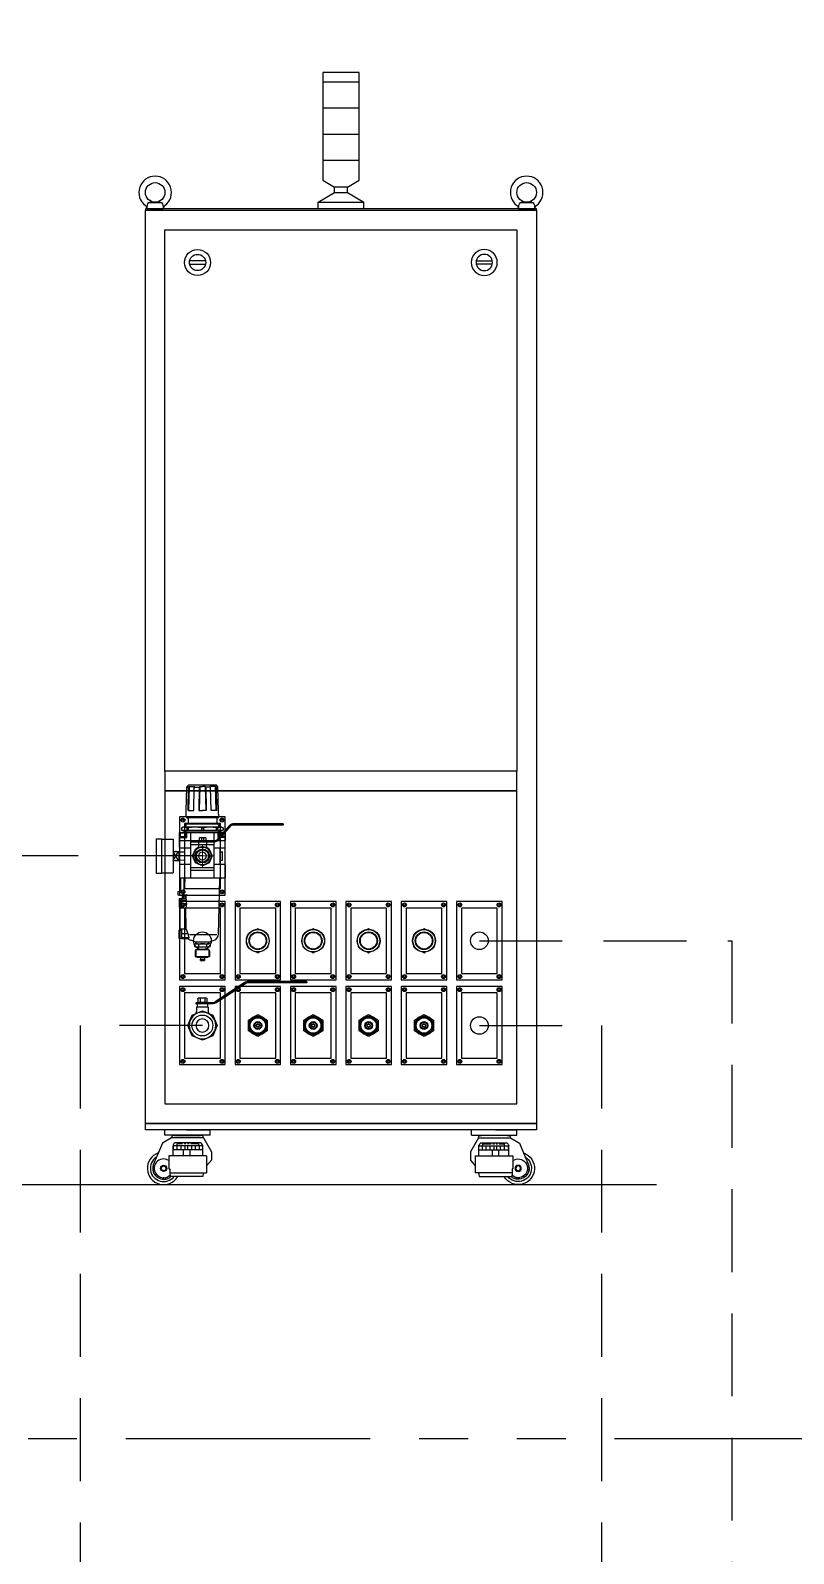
# Model space of a CAD drawing. Header units: millimetres. Extents: x 92843 to 114843, y 2721 to 9158.
# Drawn here: x 112196 to 113367, y 3982 to 6317 of the extents above; entities that cross this region are included whole.
import ezdxf

# ---------------------------------------------------------------- set-up
doc = ezdxf.new("R2010")
doc.units = ezdxf.units.MM
doc.header["$LTSCALE"] = 10
for name, pattern in [('ACAD_ISO03W100', [30, 12, -18]), ('DASHED2', [9.525, 6.35, -3.175]), ('PHANTOM', [2.5, 1.25, -0.25, 0.25, -0.25, 0.25, -0.25])]:
    doc.linetypes.add(name, pattern=pattern)
doc.layers.add('CENTER', color=1, linetype='Continuous', lineweight=13)
doc.layers.add('HIDDEN', color=2, linetype='ACAD_ISO03W100')

# ---------------------------------------------------------------- blocks, each defined once
blk = doc.blocks.new('A$C4F6623A5')
for points in [[(32.2, 22.5), (7.8, 22.5)], [(7.8, 17.5), (32.2, 17.5)]]:
    blk.add_lwpolyline(points)
for radius in [20, 12.5]:
    blk.add_circle((20, 20), radius)
blk = doc.blocks.new('A$C7AB366D6')
for p, q in [((35.9, 71.2), (21.9, 62.7)), ((58.9, 83.2), (25.9, 83.2)), ((25.9, 75.2), (25.9, 83.2)), ((95.4, 75.2), (25.9, 75.2)), ((84.9, 71.2), (35.9, 71.2)), ((40.6, 74.6), (80.2, 74.6)), ((58.9, 83.2), (95.4, 83.2)), ((95.4, 75.2), (95.4, 83.2)), ((21.9, 62.7), (8, 29.7)), ((38.4, 43.2), (38.4, 58.4)), ((81.2, 63.3), (41.4, 63.3)), ((84.2, 43.2), (84.2, 56.7)), ((9.7, 26.6), (7.3, 26.6)), ((89.7, 43.2), (31.9, 43.2)), ((31.9, 43.2), (31.9, 23.2)), ((89.7, 43.2), (89.7, 17.4)), ((7.3, 21.8), (9.7, 21.8)), ((12.4, 15.5), (10.7, 13.7)), ((14.2, 10.4), (15.9, 12.2)), ((22.3, 9.9), (22.5, 7.4)), ((27.3, 7.7), (27.1, 10.1)), ((31.9, 23.2), (33.2, 23.2)), ((33.2, 23.2), (33.2, 17.4)), ((33.2, 17.4), (89.7, 17.4)), ((33.2, 17.4), (33.9, 11.5)), ((83.9, 11.5), (33.9, 11.5)), ((84.6, 17.4), (83.9, 11.5))]:
    blk.add_line(p, q)
at = {"color": 6}
for p, q in [((84.1, 58.5), (38.4, 58.5)), ((84.2, 52.7), (38.4, 52.7)), ((38.9, 52.7), (38.9, 58.5)), ((44.9, 52.7), (44.9, 58.5)), ((50.9, 52.7), (50.9, 58.5)), ((56.9, 52.7), (56.9, 58.5)), ((60.9, 52.7), (60.9, 58.5)), ((66.9, 52.7), (66.9, 58.5)), ((72.9, 52.7), (72.9, 58.5)), ((78.9, 52.7), (78.9, 58.5))]:
    blk.add_line(p, q, dxfattribs=at)
at = {"linetype": 'PHANTOM'}
for p, q in [((77.9, 62), (44.9, 62)), ((44.9, 58.5), (44.9, 62)), ((46.9, 62), (46.9, 63.3)), ((53.9, 52.7), (53.9, 43.2)), ((63.9, 52.7), (63.9, 43.2)), ((75.7, 62), (75.7, 63.3)), ((77.9, 58.5), (77.9, 62))]:
    blk.add_line(p, q, dxfattribs=at)
at = {"extrusion": (0, 0, -1), "flags": 128}
blk.add_lwpolyline([(-84.9, 71.2), (-97.2, 49.4), (-97.1, 36.8), (-89.7, 28)], dxfattribs=at)
for radius in [4.8, 3.6]:
    blk.add_circle((23.9, 24.2), radius)
for centre, radius, start, end in [((39.5, 71.2), 3.58, 71.3741, 181.0135), ((81.3, 71.2), 3.58, 358.9865, 108.6259), ((23.9, 24.2), 25, 109.314, 328.6961), ((43.5, 58.7), 5.1, 114.2618, 182.5266), ((76.2, 57.1), 8.01, 357.194, 51.3564), ((23.9, 24.2), 20.4, 122.4723, 321.398), ((23.9, 24.2), 16.8, 160.7486, 311.0057), ((23.9, 24.2), 14.4, 56.3648, 312.6912)]:
    blk.add_arc(centre, radius, start, end)
at = {"color": 0, "linetype": 'ByBlock'}
blk.add_point((23.9, 9.8), dxfattribs=at)
blk = doc.blocks.new('A$C65555AC7')
at = {"linetype": 'Continuous', "ltscale": 2}
for p, q in [((-28, 209), (28, 209)), ((-28, 43.8), (-28, 209)), ((-28, 194), (28, 194)), ((28, 209), (28, 43.8)), ((-28, 154), (28, 154)), ((-28, 114), (28, 114)), ((-28, 74), (28, 74)), ((-10, 25), (-35, 10)), ((-10, 33), (-28, 43.8)), ((-10, 25), (-10, 33)), ((-10, 33), (10, 33)), ((10, 25), (-10, 25)), ((28, 43.8), (10, 33)), ((10, 25), (10, 33)), ((35, 10), (10, 25)), ((-35, 0), (-35, 10)), ((35, 10), (-35, 10)), ((-35, 0), (35, 0)), ((35, 0), (35, 10))]:
    blk.add_line(p, q, dxfattribs=at)
blk = doc.blocks.new('아이볼트M12-원')
blk.add_line((22.5, 9), (2.5, 9))
blk.add_lwpolyline([(0, 0), (25, 0)])
blk.add_circle((12.5, 25), 15)
for centre, radius, start, end in [((12.5, 25), 25, 306.6382, 233.3618), ((-6, 0.1), 6.01, 358.8398, 53.35), ((31, 0.1), 6.01, 126.65, 181.1602)]:
    blk.add_arc(centre, radius, start, end)
blk.add_spline([(0, 0), (2.5, 9), (12.5, 10), (22.5, 9), (25, 0)], degree=3)
blk = doc.blocks.new('A$C61471A1C')
at = {"linetype": 'Continuous', "ltscale": 2}
for points in [[(0, 260), (70, 260), (70, 380), (0, 380)], [(0, 130), (70, 130), (70, 250), (0, 250)], [(85, 130), (155, 130), (155, 250), (85, 250)], [(170, 130), (240, 130), (240, 250), (170, 250)], [(255, 130), (325, 130), (325, 250), (255, 250)], [(340, 130), (410, 130), (410, 250), (340, 250)], [(425, 130), (495, 130), (495, 250), (425, 250)], [(0, 0), (70, 0), (70, 120), (0, 120)], [(85, 0), (155, 0), (155, 120), (85, 120)], [(170, 0), (240, 0), (240, 120), (170, 120)], [(255, 0), (325, 0), (325, 120), (255, 120)], [(340, 0), (410, 0), (410, 120), (340, 120)], [(425, 0), (495, 0), (495, 120), (425, 120)]]:
    blk.add_lwpolyline(points, close=True, dxfattribs=at)
for centre, radius in [((5, 375), 3), ((65, 375), 3), ((35, 320), 13.5), ((5, 265), 3), ((65, 265), 3), ((5, 245), 3), ((65, 245), 3), ((90, 245), 3), ((150, 245), 3), ((175, 245), 3), ((235, 245), 3), ((260, 245), 3), ((320, 245), 3), ((345, 245), 3), ((405, 245), 3), ((430, 245), 3), ((490, 245), 3), ((35, 190), 13.5), ((120, 190), 13.5), ((205, 190), 13.5), ((290, 190), 13.5), ((375, 190), 13.5), ((460, 190), 13.5), ((5, 135), 3), ((5, 115), 3), ((65, 135), 3), ((65, 115), 3), ((90, 135), 3), ((90, 115), 3), ((150, 135), 3), ((150, 115), 3), ((175, 135), 3), ((175, 115), 3), ((235, 135), 3), ((235, 115), 3), ((260, 135), 3), ((260, 115), 3), ((320, 135), 3), ((320, 115), 3), ((345, 135), 3), ((345, 115), 3), ((405, 135), 3), ((405, 115), 3), ((430, 135), 3), ((430, 115), 3), ((490, 135), 3), ((490, 115), 3), ((120, 60), 13.5), ((205, 60), 13.5), ((290, 60), 13.5), ((375, 60), 13.5), ((460, 60), 13.5), ((5, 5), 3), ((65, 5), 3), ((90, 5), 3), ((150, 5), 3), ((175, 5), 3), ((235, 5), 3), ((260, 5), 3), ((320, 5), 3), ((345, 5), 3), ((405, 5), 3), ((430, 5), 3), ((490, 5), 3)]:
    blk.add_circle(centre, radius, dxfattribs=at)
at = {"color": 1, "linetype": 'Continuous', "ltscale": 2}
blk.add_circle((35, 60), 16, dxfattribs=at)
blk = doc.blocks.new('A$C58740EFD')
at = {"linetype": 'Continuous', "ltscale": 2}
for points in [[(0, 0), (540, 0), (540, 480), (0, 480)], [(30, 330), (85, 330), (85, 430), (30, 430)], [(30, 200), (85, 200), (85, 300), (30, 300)], [(115, 200), (170, 200), (170, 300), (115, 300)], [(200, 200), (255, 200), (255, 300), (200, 300)], [(285, 200), (340, 200), (340, 300), (285, 300)], [(370, 200), (425, 200), (425, 300), (370, 300)], [(455, 200), (510, 200), (510, 300), (455, 300)], [(30, 70), (85, 70), (85, 170), (30, 170)], [(115, 70), (170, 70), (170, 170), (115, 170)], [(200, 70), (255, 70), (255, 170), (200, 170)], [(285, 70), (340, 70), (340, 170), (285, 170)], [(370, 70), (425, 70), (425, 170), (370, 170)], [(455, 70), (510, 70), (510, 170), (455, 170)]]:
    blk.add_lwpolyline(points, close=True, dxfattribs=at)
for centre in [(27.5, 435), (87.5, 435), (27.5, 325), (27.5, 305), (87.5, 325), (87.5, 305), (112.5, 305), (172.5, 305), (197.5, 305), (257.5, 305), (282.5, 305), (342.5, 305), (367.5, 305), (427.5, 305), (452.5, 305), (512.5, 305), (27.5, 195), (87.5, 195), (112.5, 195), (172.5, 195), (197.5, 195), (257.5, 195), (282.5, 195), (342.5, 195), (367.5, 195), (427.5, 195), (452.5, 195), (512.5, 195), (27.5, 175), (87.5, 175), (112.5, 175), (172.5, 175), (197.5, 175), (257.5, 175), (282.5, 175), (342.5, 175), (367.5, 175), (427.5, 175), (452.5, 175), (512.5, 175), (27.5, 65), (87.5, 65), (112.5, 65), (172.5, 65), (197.5, 65), (257.5, 65), (282.5, 65), (342.5, 65), (367.5, 65), (427.5, 65), (452.5, 65), (512.5, 65)]:
    blk.add_circle(centre, 1.6, dxfattribs=at)
blk = doc.blocks.new('A$C69530DB6')
for p, q in [((-124, 49.1), (-124, 47.4)), ((-124, 49), (-46.6, 49)), ((-124, 47.5), (-45.8, 47.5)), ((-123.8, 49.3), (-46.6, 49.3)), ((-123.8, 47.2), (-45.8, 47.2)), ((-42.1, 47.2), (-21.6, 23.8)), ((-41.9, 47.4), (-21.9, 24.7)), ((-44, 46.5), (-24.8, 24.7)), ((-43.7, 46.7), (-23.2, 23.3)), ((-5, 27.7), (-5, 23)), ((-4.7, 28), (4.7, 28)), ((-1.5, 28), (-1.5, 23.3)), ((1.5, 28), (1.5, 23.3)), ((5, 27.7), (5, 23)), ((-19.5, 23), (8, 23)), ((-18.7, 21.5), (8, 21.5)), ((-6, 21.5), (-6, 16.5)), ((-6, 21.2), (6, 21.2)), ((-5, 23.3), (5, 23.3)), ((6, 21.5), (6, 16.5)), ((8, 23), (8, 21.5))]:
    blk.add_line(p, q)
blk.add_lwpolyline([(15, 0), (10.6, 10.6), (0, 15), (-10.6, 10.6), (-15, 0), (-10.6, -10.6), (0, -15), (10.6, -10.6)], close=True)
for radius in [13.6, 6]:
    blk.add_circle((0, 0), radius)
for centre, radius, start, end in [((-123.8, 49.1), 0.2, 90, 180), ((-123.8, 47.4), 0.2, 180, 270), ((-46.6, 42.5), 6.8, 46.3554, 90), ((-46.6, 42.5), 6.5, 46.3554, 90), ((-45.8, 44.5), 3, 46.3554, 90), ((-45.8, 44.5), 2.7, 46.3554, 90), ((-24.6, 25), 0.361, 242.7801, 305.5801), ((-22.5, 24.8), 0.573, 317.5746, 350.5384), ((-19.5, 26), 3, 226.3554, 270), ((-4.7, 27.7), 0.3, 90, 180), ((4.7, 27.7), 0.3, 360, 90), ((-18.7, 28), 6.5, 226.3554, 270), ((-12, 16.5), 6, 292.5, 360), ((12, 16.5), 6, 180, 247.5)]:
    blk.add_arc(centre, radius, start, end)
blk = doc.blocks.new('A$C3E7F100D')
at = {"elevation": 1.3}
for points in [[(3.4, 28.8), (1.5, 27.7), (1.5, 25.6)], [(19.4, 35.9), (17.5, 37), (15.6, 35.9)], [(33.5, 25.6), (33.5, 27.7), (31.6, 28.8)], [(1.5, 11.4), (1.5, 9.2), (3.4, 8.2)], [(15.6, 1.1), (17.5, 0), (19.4, 1.1)], [(31.6, 8.2), (33.5, 9.2), (33.5, 11.4)]]:
    blk.add_lwpolyline(points, dxfattribs=at)
for radius in [17.5, 17.2, 13, 12.7]:
    blk.add_circle((17.5, 18.5, 1.3), radius)
blk = doc.blocks.new('A$C43D63719')
for points in [[(0, 25.1), (7.3, 29.3)], [(0, 16.7), (0, 25.1)], [(7.3, 29.3), (14.5, 33.5)], [(14.5, 33.5), (21.8, 29.3)], [(21.8, 29.3), (29, 25.1)], [(29, 25.1), (29, 16.7)], [(0, 8.4), (0, 16.7)], [(7.3, 4.2), (0, 8.4)], [(14.5, 0), (7.3, 4.2)], [(21.8, 4.2), (14.5, 0)], [(29, 8.4), (21.8, 4.2)], [(29, 16.7), (29, 8.4)]]:
    blk.add_lwpolyline(points)
for radius in [12.8, 11.8, 6, 4.8, 2.5, 2.3]:
    blk.add_circle((14.5, 16.7), radius)
for start, end in [(120, 180), (60, 120), (0, 60), (180, 240), (240, 300), (300, 0)]:
    blk.add_arc((14.5, 16.7), 14.5, start, end)
blk = doc.blocks.new('A$C14DC5B70')
for p, q in [((0, 89.5), (0, 87.8)), ((0, 89.4), (91.6, 89.4)), ((0, 87.9), (92.1, 87.9)), ((0.2, 89.7), (91.5, 89.7)), ((0.2, 87.6), (92.1, 87.6)), ((138.1, 58), (94.1, 86.9)), ((139.6, 57.3), (94.2, 87.1)), ((141, 58.1), (95.5, 88)), ((140.3, 59), (95.7, 88.2)), ((138.1, 58), (138.6, 58)), ((140.3, 59), (140.3, 58.6)), ((143, 57.4), (169.8, 57.4)), ((143.5, 55.9), (169.8, 55.9)), ((151, 50.7), (169, 50.7)), ((151, 50.7), (151, 45.2)), ((152, 55.9), (152, 50.7)), ((152, 55.6), (168, 55.6)), ((153, 63.9), (153, 57.4)), ((153, 57.7), (167, 57.7)), ((153.5, 64.4), (166.5, 64.4)), ((154, 55.9), (154, 55.9)), ((156.5, 64.4), (156.5, 57.7)), ((163.5, 64.4), (163.5, 57.7)), ((167, 63.9), (167, 57.4)), ((168, 55.9), (168, 50.7)), ((169, 50.7), (169, 45.2)), ((170, 57.2), (170, 56.1))]:
    blk.add_line(p, q)
blk.add_lwpolyline([(182.4, 22.4), (175.8, 38.3), (160, 44.8), (144.2, 38.3), (137.6, 22.4), (144.2, 6.6), (160, 0), (175.8, 6.6)], close=True)
for radius in [20.5, 10]:
    blk.add_circle((160, 22.4), radius)
for centre, radius, start, end in [((0.2, 89.5), 0.2, 90, 180), ((0.2, 87.8), 0.2, 180, 270), ((91.5, 83.1), 6.6, 49.4952, 90), ((91.6, 83.4), 6, 49.4952, 90), ((92.1, 84.6), 3.3, 49.4952, 90), ((92.1, 84.6), 3, 49.4952, 90), ((143.5, 61.9), 6, 229.4952, 270), ((143, 60.4), 3, 229.4952, 270), ((153.5, 63.9), 0.5, 90, 180), ((144.2, 55.4), 9.78, 2.6136, 2.7057), ((166.5, 63.9), 0.5, 0, 90), ((169.8, 57.2), 0.2, 0, 90), ((169.8, 56.1), 0.2, 270, 0), ((143, 45.2), 8, 322.8725, 0), ((177, 45.2), 8, 180, 217.1275)]:
    blk.add_arc(centre, radius, start, end)
blk = doc.blocks.new('A$C4DE04088')
for p, q in [((-24.9, 68.5), (-23.9, 106.2)), ((-23.9, 106.2), (-21.6, 108.5)), ((-23.9, 105.5), (-21.4, 105.5)), ((-21.9, 69.5), (-21.4, 105.5)), ((21.6, 108.5), (-21.6, 108.5)), ((-20, 106.5), (-21.4, 105.5)), ((-21.1, 69.6), (-20, 106.5)), ((-20, 106.5), (-12.5, 106.5)), ((-13.2, 69.5), (-12.5, 105.5)), ((-12.5, 106.5), (-11.5, 106.5)), ((-12.5, 105.5), (-11.5, 106.5)), ((-12.5, 105.5), (-4.9, 105.5)), ((-4.9, 105.5), (-5.7, 69.5)), ((-4.2, 106.5), (-4.9, 69.5)), ((-4.9, 105.5), (-4.2, 106.5)), ((-4.2, 106.5), (0.1, 106.5)), ((4.3, 106.5), (0, 106.5)), ((4.3, 106.5), (5, 69.5)), ((5, 105.5), (4.3, 106.5)), ((5, 105.5), (5.8, 69.5)), ((12.6, 105.5), (5, 105.5)), ((12.6, 106.5), (11.6, 106.5)), ((12.6, 105.5), (11.6, 106.5)), ((20.1, 106.5), (12.6, 106.5)), ((13.3, 69.5), (12.6, 105.5)), ((21.2, 69.6), (20.1, 106.5)), ((20.1, 106.5), (21.5, 105.5)), ((22, 69.5), (21.5, 105.5)), ((23.9, 105.5), (21.5, 105.5)), ((23.8, 106.2), (21.6, 108.5)), ((24.9, 68.5), (23.8, 106.2)), ((-25.2, 48.8), (-26, 48.3)), ((-26, 44), (-26, 48.3)), ((25.2, 48.8), (-25.2, 48.8)), ((-25.2, 44), (-25.2, 48.8)), ((-25.1, 60.6), (-24.9, 68.5)), ((23.1, 58.5), (-23.1, 58.5)), ((-23.1, 58.5), (-23, 58.5)), ((-22, 58.5), (-22, 48.8)), ((-21.9, 69.5), (-13.2, 69.5)), ((-5.7, 69.5), (0, 69.5)), ((5.8, 69.5), (0, 69.5)), ((22, 69.5), (13.3, 69.5)), ((22, 58.5), (22, 48.8)), ((25.1, 60.6), (24.9, 68.5)), ((25.2, 48.8), (26, 48.3)), ((25.2, 44), (25.2, 48.8)), ((26, 44), (26, 48.3)), ((-35, 23.5), (-35, 35.8)), ((-35, 35.8), (35, 35.8)), ((-35, 28.5), (-24, 28.5)), ((-35, 23.5), (35, 23.5)), ((-35, 13.5), (-35, 23.5)), ((-34.1, 34.8), (-34.2, 34.5)), ((-34.2, 34.5), (-34.2, 30.1)), ((-34.2, 29.5), (-34.2, 28.5)), ((-25.9, 34.8), (-34.1, 34.8)), ((-34, 29.8), (-26, 29.8)), ((-30, 44), (-31.9, 42.9)), ((-31.9, 42.9), (-31.9, 39.5)), ((-31.9, 39.5), (31.9, 39.5)), ((30, 44), (-30, 44)), ((-30, 39.5), (-30, 38.1)), ((-26, 35.8), (-26, 38.1)), ((-25.8, 34.5), (-25.9, 34.8)), ((-25.8, 30.1), (-25.8, 34.5)), ((-25.8, 28.5), (-25.8, 29.5)), ((-25.2, 35.8), (-25.2, 38.1)), ((-24, 29.3), (-24, 35.8)), ((-24, 28.5), (-24, 35.8)), ((-23.6, 39.5), (-23.6, 42.9)), ((-21.5, 42.9), (-23.6, 42.9)), ((-21.5, 39.5), (-21.5, 42.9)), ((-18, 23.5), (-18, 35.8)), ((-18, -33.5), (-18, 23.5)), ((-1.5, 42.9), (-1.5, 39.5)), ((-1.5, 42.9), (1.5, 42.9)), ((1.5, 42.9), (1.5, 39.5)), ((18, 23.5), (18, 35.8)), ((18, -33.5), (18, 23.5)), ((21.5, 39.5), (21.5, 42.9)), ((21.5, 42.9), (23.6, 42.9)), ((23.6, 39.5), (23.6, 42.9)), ((24, 28.5), (24, 35.8)), ((24, 29.3), (24, 35.8)), ((35, 28.5), (24, 28.5)), ((25.2, 35.8), (25.2, 38.1)), ((25.7, 34.5), (25.9, 34.8)), ((25.7, 30.1), (25.7, 34.5)), ((25.7, 28.5), (25.7, 29.5)), ((25.9, 34.8), (34.1, 34.8)), ((26, 35.8), (26, 38.1)), ((34, 29.8), (26, 29.8)), ((30, 44), (31.9, 42.9)), ((30, 39.5), (30, 38.1)), ((31.9, 42.9), (31.9, 39.5)), ((34.1, 34.8), (34.2, 34.5)), ((34.2, 34.5), (34.2, 30.1)), ((34.2, 29.5), (34.2, 28.5)), ((35, 35.8), (35, 23.5)), ((35, 13.5), (35, 23.5)), ((-34, 12.5), (-18, 12.5)), ((-27, -12.5), (-27, 12.5)), ((-18, 21.6), (18, 21.6)), ((-18, 17.8), (18, 17.8)), ((18, 12.5), (34, 12.5)), ((27, -12.5), (27, 12.5)), ((27, 6.5), (30.5, 6.4)), ((30.9, -5.9), (30.9, 5.9)), ((-35, -13.5), (-35, -33.5)), ((-34, -12.5), (-18, -12.5)), ((-18, -17.8), (18, -17.8)), ((-18, -21.6), (18, -21.6)), ((18, -12.5), (34, -12.5)), ((27, -6.5), (30.5, -6.4)), ((35, -13.5), (35, -33.5)), ((-35, -33.5), (35, -33.5)), ((-33.6, -33.5), (-33.6, -53.7)), ((-28.6, -39.6), (-28.6, -59.6)), ((-28, -39.6), (-28, -33.5)), ((-26.5, -39.6), (-26.7, -33.5)), ((24.5, -120.2), (26.6, -35.1)), ((27.1, -34.6), (28.2, -34.6)), ((-37.5, -54.4), (-33.6, -53.7)), ((-37.5, -54.4), (-37.5, -59.4)), ((-37.5, -59.4), (-31, -60.6)), ((-31.9, -65.6), (-35.7, -65.6)), ((-34.7, -68.6), (-34, -68.6)), ((-26.7, -65.6), (-31.9, -65.6)), ((-31.9, -67.8), (-24.7, -67.8)), ((-31, -59.1), (-31, -65.6)), ((-31, -59.1), (-28.6, -59.1)), ((-29.5, -59.1), (-29.5, -65.6)), ((-28.6, -59.6), (-23.6, -59.6)), ((-26.7, -65.6), (-26.8, -59.6)), ((-24.6, -72.9), (-24.8, -59.6)), ((-35.7, -78.6), (-31.9, -78.6)), ((-25.4, -80.1), (-34.9, -80.1)), ((-34.7, -73.6), (-34, -73.6)), ((-31.9, -72.9), (-24.6, -72.9)), ((-24.6, -72.9), (-25.4, -80.1)), ((-24.9, -112.1), (-25.4, -80.1)), ((-35.7, -113.6), (-31.9, -113.6)), ((-24.9, -112.1), (-34.9, -112.1)), ((-24.9, -112.1), (-22.3, -118.8)), ((-31.9, -126.6), (-35.7, -126.6)), ((-34.7, -118.6), (-34, -118.6)), ((-34.7, -123.6), (-34, -123.6)), ((-31.9, -118.8), (-22.3, -118.8)), ((-31.9, -125.2), (-21.1, -125.2)), ((-31.9, -126.6), (-22.1, -126.6)), ((-21.1, -125.2), (-22.1, -126.6)), ((-19.8, -120.2), (22, -120.2)), ((-10.9, -131.9), (-17.9, -129.3)), ((-12, -135.3), (-12, -138.7)), ((-10.9, -131.9), (10.9, -131.9)), ((-10, -131.9), (-10, -134.5)), ((-10, -134.5), (10, -134.5)), ((-9, -139.5), (9, -139.5)), ((-7.1, -139.5), (-7.1, -143.6)), ((-6, -135.3), (-6, -138.7)), ((6, -135.3), (6, -138.7)), ((7.1, -139.5), (7.1, -143.6)), ((10, -131.9), (10, -134.5)), ((10.9, -131.9), (17.9, -129.3)), ((12, -135.3), (12, -138.7)), ((-10, -143.6), (-11.1, -145.5)), ((-11.1, -145.5), (-11.1, -154.3)), ((-11.1, -154.3), (11.1, -154.3)), ((-10, -143.6), (-10, -154.3)), ((-10, -143.6), (10, -143.6)), ((-10, -154.3), (-8.3, -155.3)), ((-8.3, -155.3), (8.3, -155.3)), ((-3.2, -158.1), (3.2, -158.1)), ((-3, -160.5), (-3.2, -158.1)), ((-3, -155.3), (-3, -158.1)), ((-3, -160.5), (3, -160.5)), ((3, -155.3), (3, -158.1)), ((3.2, -158.1), (3, -160.5)), ((10, -154.3), (8.3, -155.3)), ((10, -143.6), (10, -154.3)), ((10, -143.6), (11.1, -145.5)), ((11.1, -145.5), (11.1, -154.3))]:
    blk.add_line(p, q)
at = {"linetype": 'Continuous', "ltscale": 2}
blk.add_line((30, 38.1), (-30, 38.1), dxfattribs=at)
at = {"ltscale": 0.1}
for p, q in [((-35.9, -65.8), (-35.9, -78.4)), ((-34.4, -68.6), (-34.4, -73.6)), ((-34, -65.6), (-34, -78.6)), ((-31.9, -65.6), (-31.9, -80.1)), ((-34.9, -80.1), (-34.9, -112.1)), ((-33.6, -78.6), (-33.6, -80.1)), ((-35.9, -126.4), (-35.9, -113.8)), ((-34, -126.6), (-34, -113.6)), ((-33.6, -113.6), (-33.6, -112.1)), ((-31.9, -112.1), (-31.9, -126.6)), ((-34.4, -123.6), (-34.4, -118.6))]:
    blk.add_line(p, q, dxfattribs=at)
at = {"ltscale": 0.3}
for p, q in [((-8, -139.5), (-8, -143.6)), ((8, -139.5), (8, -143.6))]:
    blk.add_line(p, q, dxfattribs=at)
for radius in [10.7, 9.3]:
    blk.add_circle((0, 0), radius)
at = {"linetype": 'ACAD_ISO03W100', "ltscale": 0.1}
blk.add_circle((0, 0), 9.9, dxfattribs=at)
for centre, radius, start, end in [((-23.1, 60.5), 2, 178.3806, 270), ((23.1, 60.5), 2, 270, 1.6194), ((-34, 30.1), 0.3, 180, 270), ((-34, 29.5), 0.3, 90, 180), ((-27.7, 35.5), 8.46, 60.5021, 119.4979), ((-26, 30.1), 0.3, 270, 0), ((-26, 29.5), 0.3, 0, 90), ((-11.5, -2.3), 46.3, 77.5037, 102.4963), ((11.5, -2.3), 46.3, 77.5037, 102.4963), ((27.7, 35.5), 8.46, 60.5021, 119.4979), ((26, 30.1), 0.3, 180, 270), ((26, 29.5), 0.3, 90, 180), ((34, 30.1), 0.3, 270, 0), ((34, 29.5), 0.3, 0, 90), ((-34, 13.5), 1, 180, 270), ((30.4, 5.9), 0.5, 0, 88.2101), ((34, 13.5), 1, 270, 0), ((-34, -13.5), 1, 90, 180), ((30.4, -5.9), 0.5, 271.7899, 0), ((34, -13.5), 1, 0, 90), ((27.1, -35.1), 0.5, 90, 178.5458), ((28.2, -34.1), 0.5, 270, 358.5458), ((-35.7, -65.8), 0.2, 90, 180), ((-34.7, -69.8), 1.2, 90, 180), ((-35.7, -78.4), 0.2, 180, 270), ((-35.7, -113.8), 0.2, 90, 180), ((-34.7, -122.4), 1.2, 180, 270), ((-35.7, -126.4), 0.2, 180, 270), ((20, -114.7), 42.4, 185.5445, 194.2819), ((-15, -120.3), 9.5, 221.4047, 252.0912), ((-9, -140.5), 6.02, 60.1372, 119.8628), ((-9, -133.5), 6.03, 240.1372, 299.8628), ((0, -157.4), 22.9, 74.8107, 105.1893), ((0, -116.6), 22.9, 254.8107, 285.1893), ((9, -140.5), 6.02, 60.1372, 119.8628), ((9, -133.5), 6.03, 240.1372, 299.8628), ((14.5, -119.9), 10, 290, 358.5458)]:
    blk.add_arc(centre, radius, start, end)
at = {"ltscale": 0.1}
for centre, start, end in [((-34.7, -72.4), 180, 270), ((-34.7, -119.8), 90, 180)]:
    blk.add_arc(centre, 1.2, start, end, dxfattribs=at)
at = {"layer": 'CENTER'}
for p, q in [((-73, 0), (-20.1, 0)), ((-18, 0), (18, 0)), ((0, -18), (0, 18))]:
    blk.add_line(p, q, dxfattribs=at)
at = {"layer": 'HIDDEN'}
for p, q in [((-71, 26.3), (-71, -26.3)), ((-71, 26.3), (-62.8, 26.3)), ((-62.8, 26.3), (-62.8, -26.3)), ((-62.8, 25.7), (-44.8, 25.7)), ((-44.8, 25.7), (-44.8, -25.8)), ((-35, 35.8), (35, 35.8)), ((-44.8, 7), (-36.8, 7)), ((-36.8, -6.9), (-44.8, 7)), ((-44.8, -6.9), (-36.8, 7)), ((-36.8, 7), (-36.1, 6.5)), ((-36.1, 6.5), (-36.1, -6.5)), ((-36.1, 6.5), (-26.9, 6.2)), ((-44.8, -6.9), (-36.8, -6.9)), ((-36.8, -6.9), (-36.1, -6.5)), ((-36.1, -6.5), (-26.6, -6.2)), ((-71, -26.3), (-62.8, -26.3)), ((-62.8, -25.8), (-44.8, -25.8))]:
    blk.add_line(p, q, dxfattribs=at)
at = {"layer": 'HIDDEN', "color": 0, "linetype": 'ByBlock'}
for p in [(-40.8, 7), (-40.8, -6.9), (-36.8, -6.9)]:
    blk.add_point(p, dxfattribs=at)

msp = doc.modelspace()

# ---------------------------------------------------------------- linework, layer by layer
at = {"color": 4, "linetype": 'DASHED2', "ltscale": 2}
for p, q in [((112460.2, 5051.4), (112172.7, 5051.4)), ((112885.2, 4921.4), (113272.7, 4921.4)), ((113272.7, 4921.4), (113272.7, 3868.9)), ((112272.7, 4791.4), (112272.7, 3868.9)), ((112460.2, 4791.4), (112272.7, 4791.4))]:
    msp.add_line(p, q, dxfattribs=at)
at = {"linetype": 'DASHED2', "ltscale": 2}
for p, q in [((112885.2, 4791.4), (113072.7, 4791.4)), ((113072.7, 4791.4), (113072.7, 3425.9))]:
    msp.add_line(p, q, dxfattribs=at)
at = {"color": 8, "ltscale": 2}
msp.add_line((108327.4, 4547.4), (113156.9, 4547.4), dxfattribs=at)
at = {"color": 8, "linetype": 'PHANTOM', "ltscale": 30}
msp.add_lwpolyline([(112642.7, 9158.4), (107842.7, 9158.4), (107842.7, 4158.4), (114842.7, 4158.4), (114842.7, 6958.4)], dxfattribs=at)
at = {"linetype": 'Continuous', "ltscale": 2}
for points in [[(112372.7, 6041.4), (112972.7, 6041.4), (112972.7, 6043.8), (112372.7, 6043.8)], [(112972.7, 4641.4), (112372.7, 4641.4), (112372.7, 6041.4), (112972.7, 6041.4)], [(112942.7, 5181.4), (112402.7, 5181.4), (112402.7, 6011.4), (112942.7, 6011.4)], [(112402.7, 5151.4), (112942.7, 5151.4), (112942.7, 5181.4), (112402.7, 5181.4)], [(112972.7, 4631.4), (112372.7, 4631.4), (112372.7, 4641.4), (112972.7, 4641.4)]]:
    msp.add_lwpolyline(points, close=True, dxfattribs=at)

# ---------------------------------------------------------------- block references
at = {"linetype": 'Continuous', "ltscale": 2, "xscale": -1}
for name, p in [('A$C65555AC7', (112672.7, 6043.8)), ('A$C4F6623A5', (112912.7, 5941.4)), ('A$C69530DB6', (112460.2, 5051.4)), ('A$C14DC5B70', (112620.2, 4769)), ('A$C7AB366D6', (112968.6, 4548.2))]:
    msp.add_blockref(name, p, dxfattribs=at)
for p in [(112375.2, 6043.8), (112945.2, 6043.8)]:
    msp.add_blockref('아이볼트M12-원', p)
at = {"linetype": 'Continuous', "ltscale": 2}
for name, p in [('A$C4F6623A5', (112432.7, 5941.4)), ('A$C4DE04088', (112460.2, 5051.4)), ('A$C58740EFD', (112402.7, 4671.4)), ('A$C61471A1C', (112425.2, 4731.4)), ('A$C3E7F100D', (112527.7, 4902.9, -1.3)), ('A$C3E7F100D', (112612.7, 4902.9, -1.3)), ('A$C3E7F100D', (112697.7, 4902.9, -1.3)), ('A$C3E7F100D', (112782.7, 4902.9, -1.3)), ('A$C43D63719', (112530.7, 4774.7)), ('A$C43D63719', (112615.7, 4774.7)), ('A$C43D63719', (112700.7, 4774.7)), ('A$C43D63719', (112785.7, 4774.7)), ('A$C7AB366D6', (112376.8, 4548.2))]:
    msp.add_blockref(name, p, dxfattribs=at)

doc.saveas('drawing.dxf')
